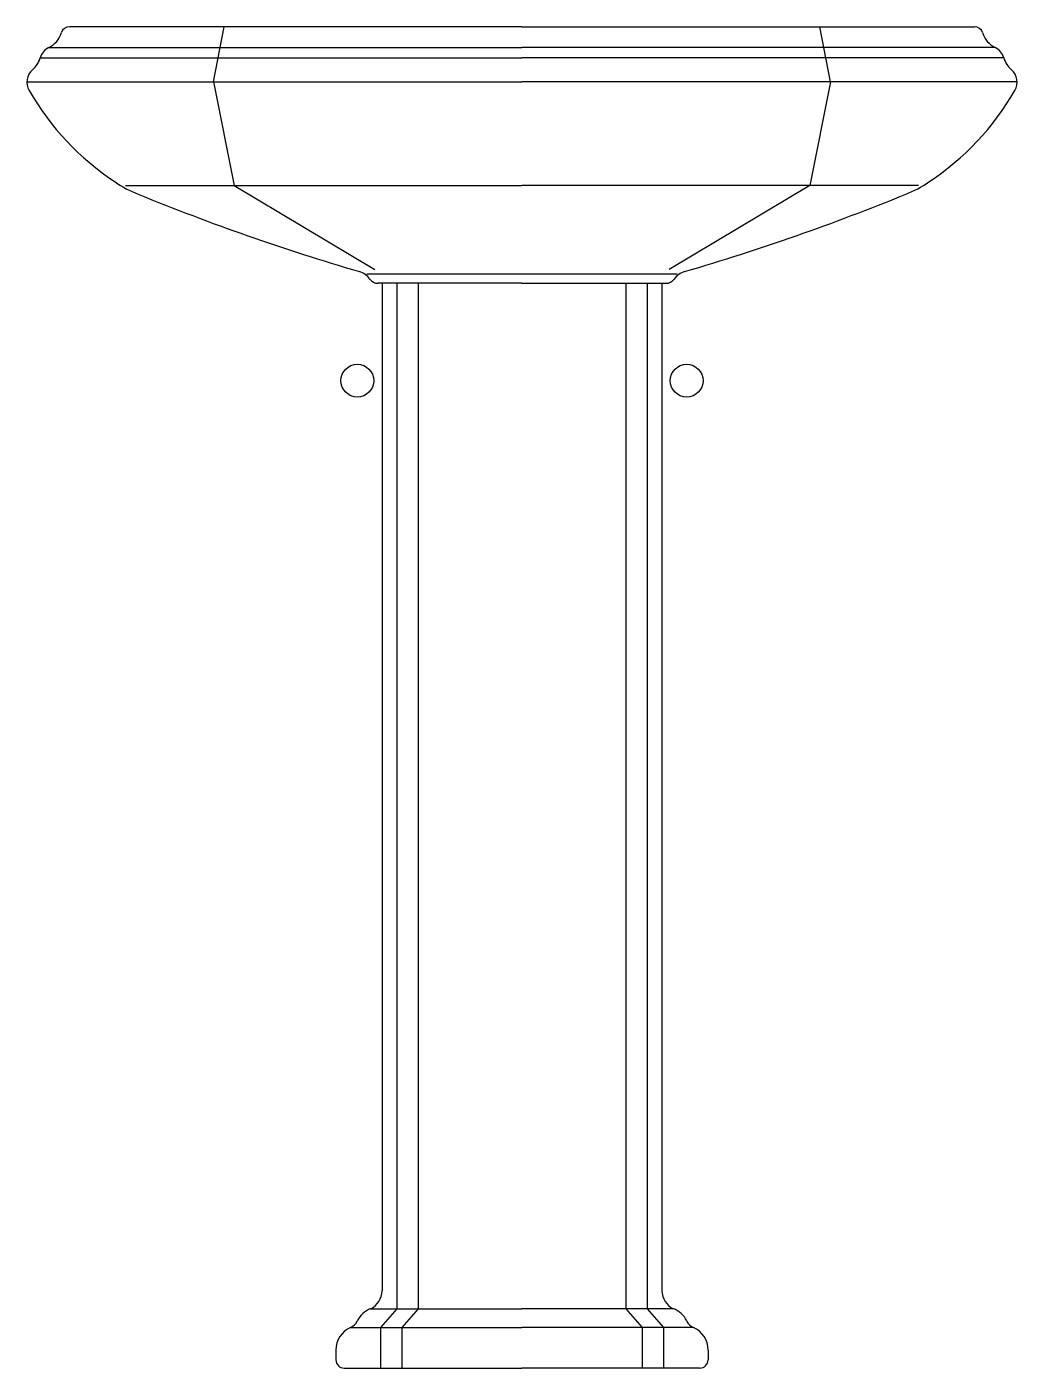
# Model space of a CAD drawing. Extents: x 1429 to 2030, y 1431 to 2246.
import ezdxf

# ---------------------------------------------------------------- set-up
doc = ezdxf.new("R2010")
doc.units = 0
doc.header["$LTSCALE"] = 50
doc.layers.add('FINA', color=6, linetype='CONTINUOUS')
doc.layers.add('GROSSA', color=3, linetype='CONTINUOUS')

msp = doc.modelspace()

# ---------------------------------------------------------------- linework, layer by layer
at = {"layer": 'FINA', "color": 0}
for p, q in [((1541.82, 2212.52), (1548.48, 2245.94)), ((1916.73, 2212.52), (1910.06, 2245.94)), ((1441.88, 2233.35), (1729.27, 2233.35)), ((2016.66, 2233.35), (1729.27, 2233.35)), ((1436.68, 2227.11), (1729.27, 2227.11)), ((2021.87, 2227.11), (1729.27, 2227.11)), ((1428.55, 2212.52), (1729.27, 2212.52)), ((1541.82, 2212.52), (1554.37, 2149.58)), ((2030, 2212.52), (1729.27, 2212.52)), ((1916.73, 2212.52), (1904.17, 2149.58)), ((1488.5, 2149.52), (1729.27, 2149.52)), ((1554.37, 2149.58), (1639.83, 2098.4)), ((1970.04, 2149.52), (1729.27, 2149.52)), ((1904.17, 2149.58), (1818.71, 2098.4)), ((1635.13, 2095.93), (1823.41, 2095.93)), ((1653.27, 2090.11), (1653.27, 1467.05)), ((1666.27, 2090.11), (1666.27, 1467.05)), ((1792.27, 2090.11), (1792.27, 1467.05)), ((1805.27, 2090.11), (1805.27, 1467.05)), ((1637.33, 1467.05), (1729.27, 1467.05)), ((1653.27, 1467.05), (1643.27, 1455.66)), ((1666.27, 1467.05), (1656.27, 1455.66)), ((1821.21, 1467.05), (1729.27, 1467.05)), ((1792.27, 1467.05), (1802.27, 1455.66)), ((1805.27, 1467.05), (1815.27, 1455.66)), ((1625.21, 1455.66), (1729.27, 1455.66)), ((1643.27, 1455.66), (1643.27, 1430.94)), ((1656.27, 1455.66), (1656.27, 1430.94)), ((1833.33, 1455.66), (1729.27, 1455.66)), ((1802.27, 1455.66), (1802.27, 1430.94)), ((1815.27, 1455.66), (1815.27, 1430.94))]:
    msp.add_line(p, q, dxfattribs=at)
at = {"layer": 'FINA', "color": 0, "linetype": 'CONTINUOUS'}
for centre in [(1629.27, 2030.94), (1829.27, 2030.94)]:
    msp.add_circle(centre, 10, dxfattribs=at)
at = {"layer": 'GROSSA', "color": 0}
for p, q in [((1729.27, 2245.94), (1454.37, 2245.94)), ((1729.27, 2245.94), (2004.17, 2245.94)), ((1729.27, 2090.11), (1641.76, 2090.11)), ((1644.27, 2090.11), (1644.27, 1477.94)), ((1729.27, 2090.11), (1816.78, 2090.11)), ((1814.27, 2090.11), (1814.27, 1477.94)), ((1616.27, 1441.94), (1616.27, 1435.94)), ((1842.27, 1441.94), (1842.27, 1435.94)), ((1621.27, 1430.94), (1729.27, 1430.94)), ((1837.27, 1430.94), (1729.27, 1430.94))]:
    msp.add_line(p, q, dxfattribs=at)
for centre, radius, start, end in [((1435.26, 2246.8), 15, 296.20405, 342.93407), ((1454.37, 2240.94), 5, 90, 162.93407), ((2004.17, 2240.94), 5, 17.06593, 90), ((2023.29, 2246.8), 15, 197.06593, 243.79595), ((1446.29, 2224.37), 10, 116.20405, 164.12865), ((2012.25, 2224.37), 10, 15.87135, 63.79595), ((1422.25, 2231.21), 15, 310.79266, 344.12865), ((2036.29, 2231.21), 15, 195.87135, 229.20734), ((1438.58, 2212.28), 10, 130.79266, 210.00197), ((2019.96, 2212.28), 10, 329.99803, 49.20734), ((1574.5, 2290.67), 166.9, 209.9728, 236.39396), ((1884.04, 2290.67), 166.9, 303.60604, 330.0272), ((1526.4, 2218.29), 80, 236.39396, 247.79927), ((1932.14, 2218.29), 80, 292.20073, 303.60604), ((2024.75, 3439.42), 1398.9, 247.79927, 253.63047), ((1433.79, 3439.42), 1398.9, 286.36953, 292.20073), ((1627.1, 2085.71), 12, 35.27612, 73.53324), ((1831.44, 2085.71), 12, 106.46676, 144.72388), ((1641.79, 2096.11), 6, 215.27612, 270.26735), ((1816.75, 2096.11), 6, 269.73265, 324.72388), ((1632.27, 1477.94), 12, 294.94677, 0), ((1826.27, 1477.94), 12, 180, 245.05323), ((1642.05, 1453.81), 14.06, 109.58622, 155.4442), ((1816.5, 1453.81), 14.06, 24.5558, 70.41378), ((1621.98, 1462.97), 8, 293.82708, 335.4442), ((1836.56, 1462.97), 8, 204.5558, 246.17292), ((1631.27, 1441.94), 15, 113.82708, 180), ((1827.27, 1441.94), 15, 0, 66.17292), ((1621.27, 1435.94), 5, 180, 270), ((1837.27, 1435.94), 5, 270, 0)]:
    msp.add_arc(centre, radius, start, end, dxfattribs=at)

doc.saveas('drawing.dxf')
